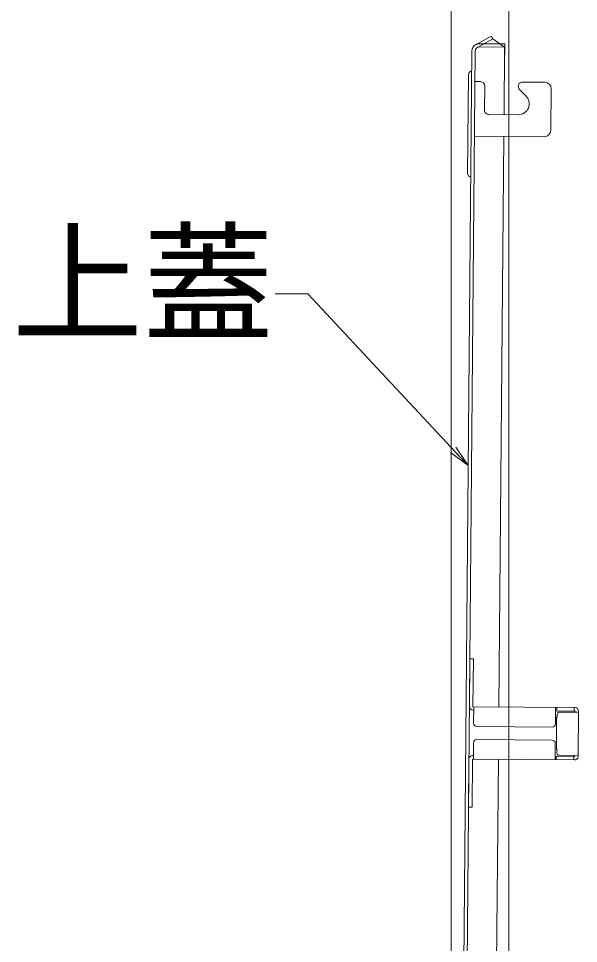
# Model space of a CAD drawing. Units: millimetres, scale not verified. Extents: x -4000 to 4000, y -2770 to 2770.
# Drawn here: x -743 to -486.4, y 1300.2 to 1724.3 of the extents above; entities that cross this region are included whole.
import ezdxf
from ezdxf.enums import TextEntityAlignment as Align

# ---------------------------------------------------------------- set-up
doc = ezdxf.new("R2010")
doc.units = ezdxf.units.MM
doc.header["$LTSCALE"] = 20
doc.linetypes.add('DASHED1', pattern=[1.8, 1.2, -0.6])
doc.layers.add('0-1_4-0', color=3, linetype='Continuous', lineweight=9)
doc.styles.add('ＭＳ ゴシック', font='')
doc.styles.get('ＭＳ ゴシック').set_extended_font_data('MS Gothic')

msp = doc.modelspace()

# ---------------------------------------------------------------- linework, layer by layer
at = {"layer": '0-1_4-0', "color": 4}
for p, q in [((-544.73, 1098.06), (-544.73, 2001.09)), ((-518.23, 1117.26), (-518.23, 1869.79)), ((-610.43, 1598.03), (-625.43, 1598.03))]:
    msp.add_line(p, q, dxfattribs=at)
at = {"layer": '0-1_4-0'}
for p, q in [((-526.41, 1716.26), (-533.44, 1712.28)), ((-525.67, 1714.95), (-532.7, 1710.97)), ((-525.67, 1714.95), (-526.41, 1716.26)), ((-520.2, 1711.13), (-525.67, 1714.95)), ((-540.67, 1084.29), (-535.22, 1709.26)), ((-539.17, 1084.27), (-533.72, 1709.25)), ((-520.2, 1711.13), (-531.7, 1711.23)), ((-520.47, 1680.23), (-520.2, 1711.13)), ((-520.28, 1702.63), (-520.19, 1712.63)), ((-536.81, 1698.59), (-537.21, 1653.28)), ((-534.06, 1670.35), (-533.84, 1695.35)), ((-531.74, 1695.33), (-533.84, 1695.35)), ((-532.34, 1695.34), (-531.34, 1695.33)), ((-529.36, 1693.31), (-529.45, 1682.31)), ((-511.94, 1695.16), (-501.84, 1695.07)), ((-510.36, 1688.68), (-513.39, 1691.76)), ((-498.87, 1692.04), (-499.03, 1673.04)), ((-513.97, 1680.18), (-527.47, 1680.29)), ((-502.06, 1670.07), (-534.06, 1670.35)), ((-522.84, 1408.64), (-520.56, 1670.23)), ((-536.88, 1519.31), (-543.8, 1526.53)), ((-536.34, 1408.76), (-536.15, 1430.76)), ((-534.55, 1430.75), (-536.15, 1430.76)), ((-534.74, 1408.75), (-534.55, 1430.75)), ((-487.94, 1408.34), (-534.74, 1408.75)), ((-534.41, 1401.24), (-534.34, 1408.74)), ((-496.91, 1400.92), (-496.84, 1408.42)), ((-496.36, 1406.81), (-496.34, 1408.41)), ((-488.36, 1406.74), (-488.34, 1408.34)), ((-534.76, 1407.15), (-534.36, 1407.14)), ((-496.86, 1406.82), (-487.96, 1406.74)), ((-496.51, 1388.91), (-496.38, 1403.91)), ((-496.08, 1403.91), (-496.38, 1403.91)), ((-496.07, 1405.31), (-496.08, 1403.91)), ((-495.06, 1406.3), (-486.36, 1406.22)), ((-487.96, 1406.24), (-487.96, 1406.74)), ((-486.36, 1406.72), (-486.54, 1385.92)), ((-498.42, 1399.43), (-532.92, 1399.73)), ((-534.49, 1392.24), (-534.55, 1384.74)), ((-532.97, 1393.73), (-498.47, 1393.43)), ((-496.99, 1391.92), (-497.05, 1384.42)), ((-496.21, 1388.91), (-496.51, 1388.91)), ((-496.21, 1388.91), (-496.23, 1387.51)), ((-536.55, 1384.76), (-536.74, 1362.76)), ((-535.14, 1362.75), (-534.95, 1384.75)), ((-488.15, 1384.34), (-534.95, 1384.75)), ((-534.94, 1386.35), (-534.54, 1386.34)), ((-523.9, 1287.15), (-523.05, 1384.64)), ((-497.04, 1386.02), (-488.14, 1385.94)), ((-496.54, 1386.01), (-496.55, 1384.41)), ((-495.23, 1386.5), (-486.53, 1386.42)), ((-488.55, 1384.34), (-488.54, 1385.94)), ((-488.14, 1385.94), (-488.13, 1386.44)), ((-535.14, 1362.75), (-536.74, 1362.76))]:
    msp.add_line(p, q, dxfattribs=at)
at = {"layer": '0-1_4-0', "color": 134, "linetype": 'DASHED1'}
msp.add_line((-520.19, 1712.63), (-531.69, 1712.73), dxfattribs=at)
at = {"layer": '0-1_4-0', "color": 4}
msp.add_lwpolyline([(-612.43, 1598.03), (-610.43, 1598.03), (-538.26, 1520.76)], dxfattribs=at)
at = {"layer": '0-1_4-0'}
msp.add_lwpolyline([(-542.6, 1527.68), (-536.88, 1519.31), (-545, 1525.37)], dxfattribs=at)
for centre, radius, start, end in [((-531.72, 1709.23), 3.5, 118.7278, 179.5), ((-531.72, 1709.23), 2, 89.5, 179.5), ((-535.31, 1698.58), 1.5, 89.5, 179.5), ((-531.36, 1693.33), 2, 359.5, 89.5), ((-511.96, 1693.16), 2, 89.5, 224.5), ((-501.87, 1692.07), 3, 359.5, 89.5), ((-513.93, 1685.18), 5, 269.5, 44.5), ((-527.45, 1682.29), 2, 179.5, 269.5), ((-502.03, 1673.07), 3, 269.5, 359.5), ((-535.71, 1653.26), 1.5, 179.5, 269.5), ((-534.74, 1408.75), 1.6, 179.5, 269.5), ((-487.96, 1406.74), 1.6, 359.5, 89.5), ((-495.07, 1405.3), 1, 89.5001, 179.5), ((-532.91, 1401.23), 1.5, 179.5, 269.5), ((-498.41, 1400.93), 1.5, 269.5, 359.5), ((-532.99, 1392.23), 1.5, 89.5001, 179.5), ((-498.49, 1391.93), 1.5, 359.5, 89.5), ((-495.23, 1387.5), 1, 179.5, 269.5), ((-534.95, 1384.75), 1.6, 89.5001, 179.5), ((-488.14, 1385.94), 1.6, 269.5, 359.5)]:
    msp.add_arc(centre, radius, start, end, dxfattribs=at)
at = {"layer": '0-1_4-0', "color": 134, "linetype": 'DASHED1'}
msp.add_arc((-531.72, 1709.23), 3.5, 89.5, 118.7278, dxfattribs=at)

# ---------------------------------------------------------------- texts
at = {"layer": '0-1_4-0', "color": 2, "style": 'ＭＳ ゴシック'}
msp.add_text('上蓋', height=43.99, dxfattribs=at).set_placement((-746.07, 1567.76), align=Align.BOTTOM_LEFT)

doc.saveas('drawing.dxf')
